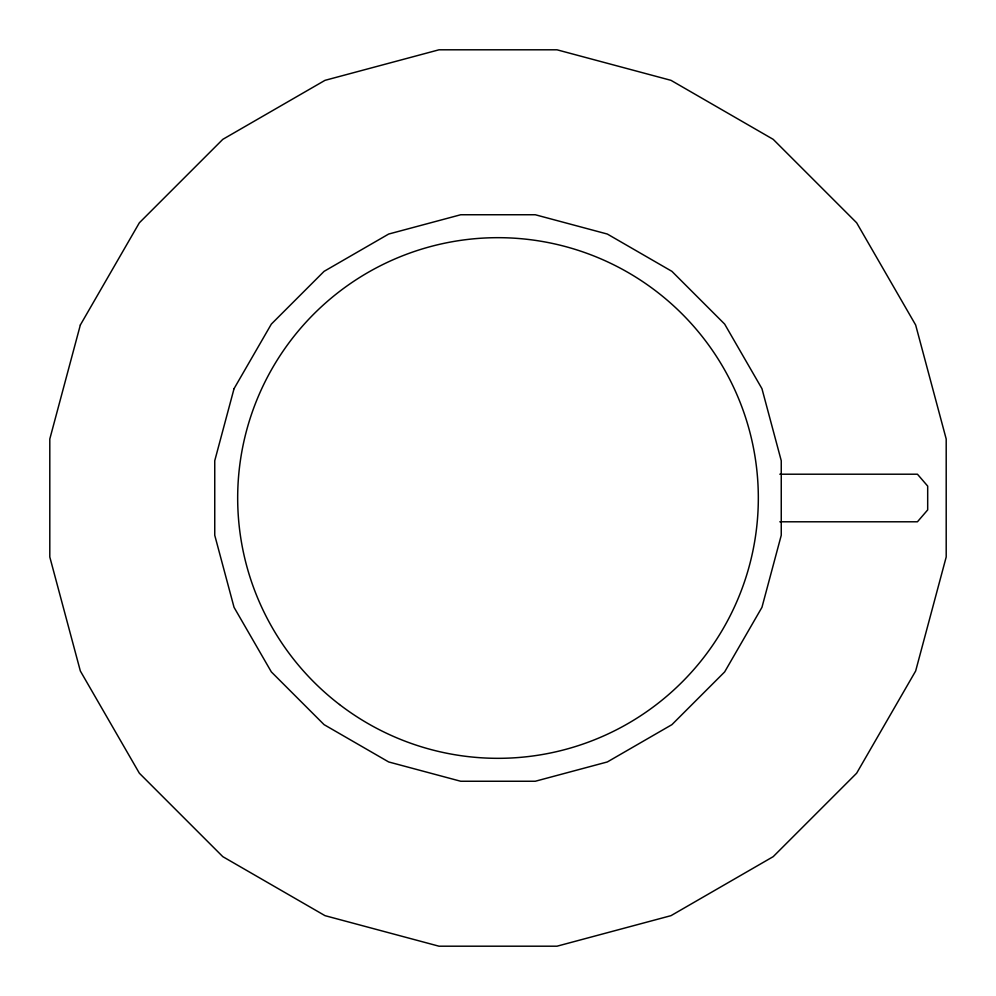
<?xml version="1.0" encoding="UTF-8"?>
<svg xmlns="http://www.w3.org/2000/svg" width="996" height="996" viewBox="0 0 996 996"><rect width="100%" height="100%" fill="white"/><g stroke="black" fill="none" stroke-linecap="round" stroke-linejoin="round"><path stroke-width="1.49" d="M779.818 474.208L917.441 474.208L927.687 486.098L927.687 509.902L917.441 521.792L779.818 521.792M80.34 325.007L49.8 438.999L49.8 557.001L80.34 670.993L139.353 773.207L222.793 856.647L325.007 915.66L438.999 946.2L557.001 946.2L670.993 915.66L773.207 856.647L856.647 773.207L915.66 670.993L946.2 557.001L946.2 438.999L915.66 325.007L856.647 222.793L773.207 139.353L670.993 80.34L557.001 49.8L438.999 49.8L325.007 80.34L222.793 139.353L139.353 222.793L80.34 325.007M234.048 388.664L214.75 460.712L214.75 535.288L234.048 607.336L271.348 671.914L324.086 724.652L388.664 761.952L460.712 781.25L535.288 781.25L607.336 761.952L671.914 724.652L724.652 671.914L761.952 607.336L781.25 535.288L781.25 460.712L761.952 388.664L724.652 324.086L671.914 271.348L607.336 234.048L535.288 214.75L460.712 214.75L388.664 234.048L324.086 271.348L271.348 324.086L234.048 388.664M339.524 704.533A260.329 260.329 0 0 0 756.101 531.976A260.329 260.329 0 0 0 398.375 257.491A260.329 260.329 0 0 0 339.524 704.533"/></g></svg>
